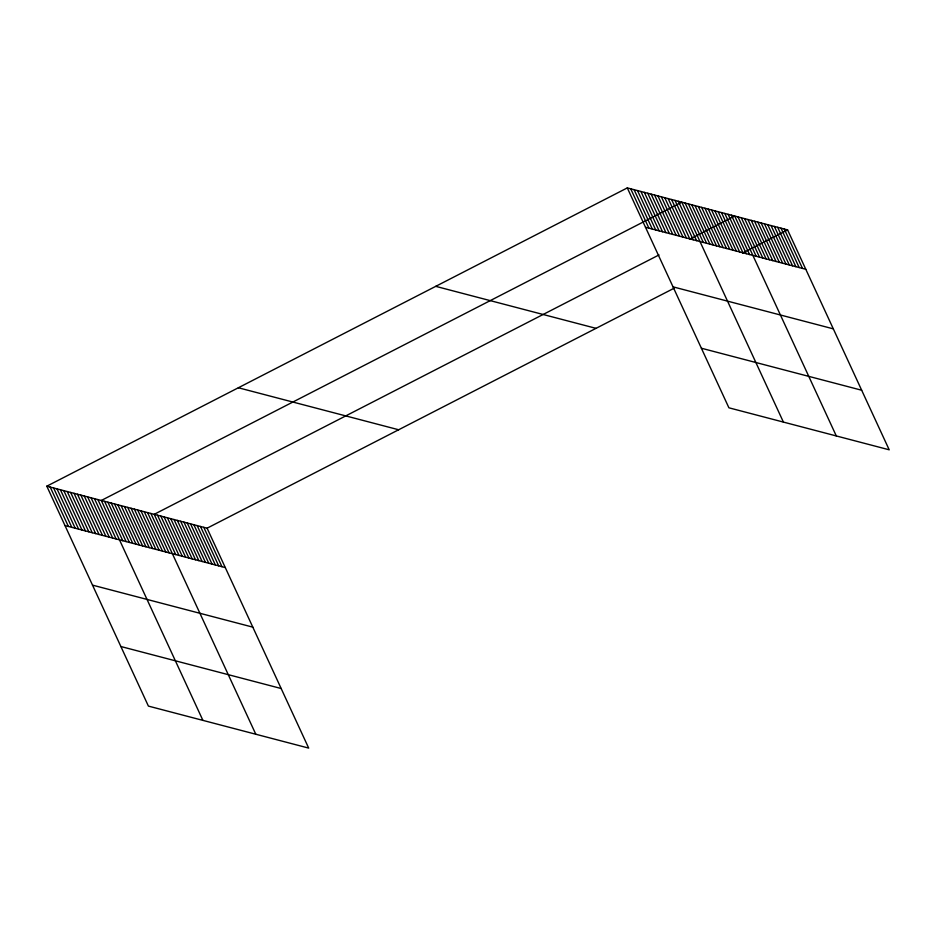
<?xml version="1.0" encoding="UTF-8"?>
<svg xmlns="http://www.w3.org/2000/svg" width="936" height="936" viewBox="0 0 936 936"><rect width="100%" height="100%" fill="white"/><g stroke="black" fill="none" stroke-linecap="round" stroke-linejoin="round"><path stroke-width="1.4" d="M46.8 486.193L207.09 528.196L308.693 748.098L148.403 706.095L46.8 486.193L627.307 187.902L787.597 229.905L889.2 449.806L728.91 407.803L627.307 187.902M659.014 254.931L154.194 514.332L255.797 734.233M689.762 239.136L734.702 216.052L836.304 435.942M207.09 528.196L674.072 288.241M742.657 253.001L787.597 229.905M645.501 227.272L805.791 269.275M673.031 286.849L833.309 328.852M701.392 348.227L861.67 390.23M435.743 286.346L596.021 328.349M238.364 387.761L398.654 429.764M64.993 525.564L225.284 567.567M92.524 585.14L252.802 627.143M120.884 646.519L281.163 688.522M784.286 229.039L802.48 268.41M780.987 228.173L799.168 267.544M777.676 227.308L795.869 266.678M774.365 226.442L792.558 265.812M771.065 225.576L789.259 264.946M767.754 224.71L785.947 264.081M764.455 223.844L782.648 263.215M761.143 222.979L779.337 262.349M757.844 222.113L776.038 261.483M754.533 221.247L772.726 260.618M751.234 220.381L769.415 259.752M747.922 219.515L766.116 258.886M744.611 218.65L762.805 258.02M741.312 217.784L759.505 257.154M738.001 216.918L756.194 256.288M731.39 215.186L749.584 254.557M728.091 214.321L746.284 253.691M724.78 213.455L742.973 252.825M721.48 212.577L739.662 251.959M718.169 211.711L736.363 251.082M714.858 210.846L733.052 250.216M711.559 209.98L729.752 249.35M708.248 209.114L726.441 248.485M704.948 208.248L723.142 247.619M701.637 207.382L719.831 246.753M698.338 206.517L716.531 245.887M695.027 205.651L713.22 245.021M691.727 204.785L709.909 244.156M688.416 203.919L706.61 243.29M685.105 203.054L703.299 242.424M783.409 422.089L681.806 202.188L101.299 500.479L202.901 720.369M678.401 201.298L696.595 240.669M674.996 200.398L693.19 239.768M671.592 199.508L689.773 238.879M668.175 198.619L686.369 237.99M664.771 197.73L682.964 237.1M661.366 196.829L679.559 236.2M657.961 195.94L676.155 235.31M654.557 195.051L672.75 234.421M651.152 194.15L669.345 233.52M647.747 193.261L665.941 232.631M644.342 192.371L662.524 231.742M640.926 191.482L659.12 230.853M637.521 190.581L655.715 229.952M634.117 189.692L652.31 229.063M630.712 188.803L648.905 228.173M203.779 527.331L221.972 566.701M200.479 526.465L218.661 565.835M197.168 525.599L215.362 564.97M193.857 524.733L212.051 564.104M190.558 523.867L208.751 563.238M187.247 523.002L205.44 562.372M183.947 522.136L202.141 561.506M180.636 521.27L198.83 560.641M177.337 520.404L195.53 559.775M174.026 519.538L192.219 558.909M170.726 518.673L188.908 558.043M167.415 517.807L185.609 557.177M164.104 516.941L182.298 556.312M160.805 516.064L178.998 555.446M157.494 515.198L175.687 554.568M150.883 513.466L169.077 552.837M147.584 512.6L165.777 551.971M144.273 511.735L162.466 551.105M140.973 510.869L159.155 550.239M137.662 510.003L155.856 549.374M134.351 509.137L152.545 548.508M131.052 508.271L149.245 547.642M127.741 507.406L145.934 546.776M124.441 506.54L142.635 545.91M121.13 505.674L139.324 545.044M117.831 504.808L136.024 544.179M114.52 503.942L132.713 543.313M111.22 503.077L129.402 542.447M107.909 502.211L126.103 541.581M104.598 501.345L122.791 540.715M97.894 499.578L116.087 538.949M94.489 498.689L112.683 538.06M91.084 497.8L109.266 537.17M87.668 496.911L105.862 536.281M84.263 496.01L102.457 535.38M80.859 495.121L99.052 534.491M77.454 494.231L95.647 533.602M74.049 493.33L92.243 532.701M70.645 492.441L88.838 531.812M67.24 491.552L85.433 530.923M63.835 490.663L82.017 530.033M60.419 489.762L78.612 529.132M57.014 488.873L75.208 528.243M53.609 487.984L71.803 527.354M50.205 487.083L68.398 526.453"/></g></svg>
